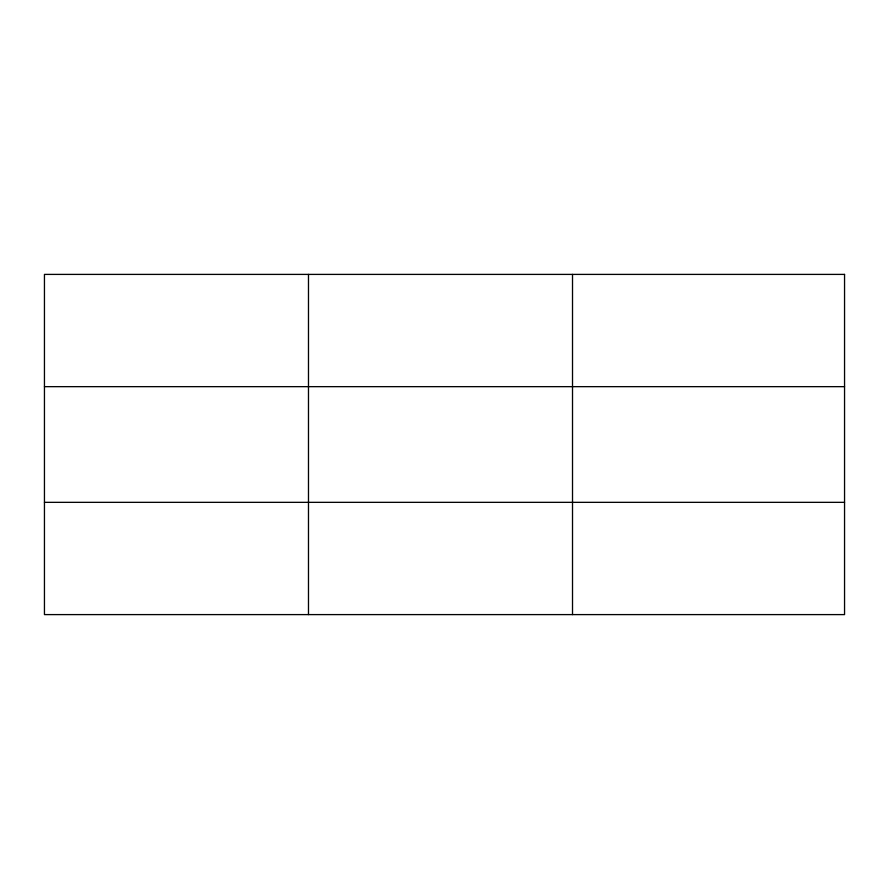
<?xml version="1.0" encoding="UTF-8"?>
<svg xmlns="http://www.w3.org/2000/svg" width="889" height="889" viewBox="0 0 889 889"><rect width="100%" height="100%" fill="white"/><g stroke="black" fill="none" stroke-linecap="round" stroke-linejoin="round"><path stroke-width="1.33" d="M308.483 274.401L308.483 614.599M572.516 274.401L572.516 614.599M44.45 386.659L844.55 386.659M44.45 502.341L844.55 502.341M844.55 274.401L844.55 614.599L44.45 614.599L44.45 274.401L844.55 274.401"/></g></svg>
